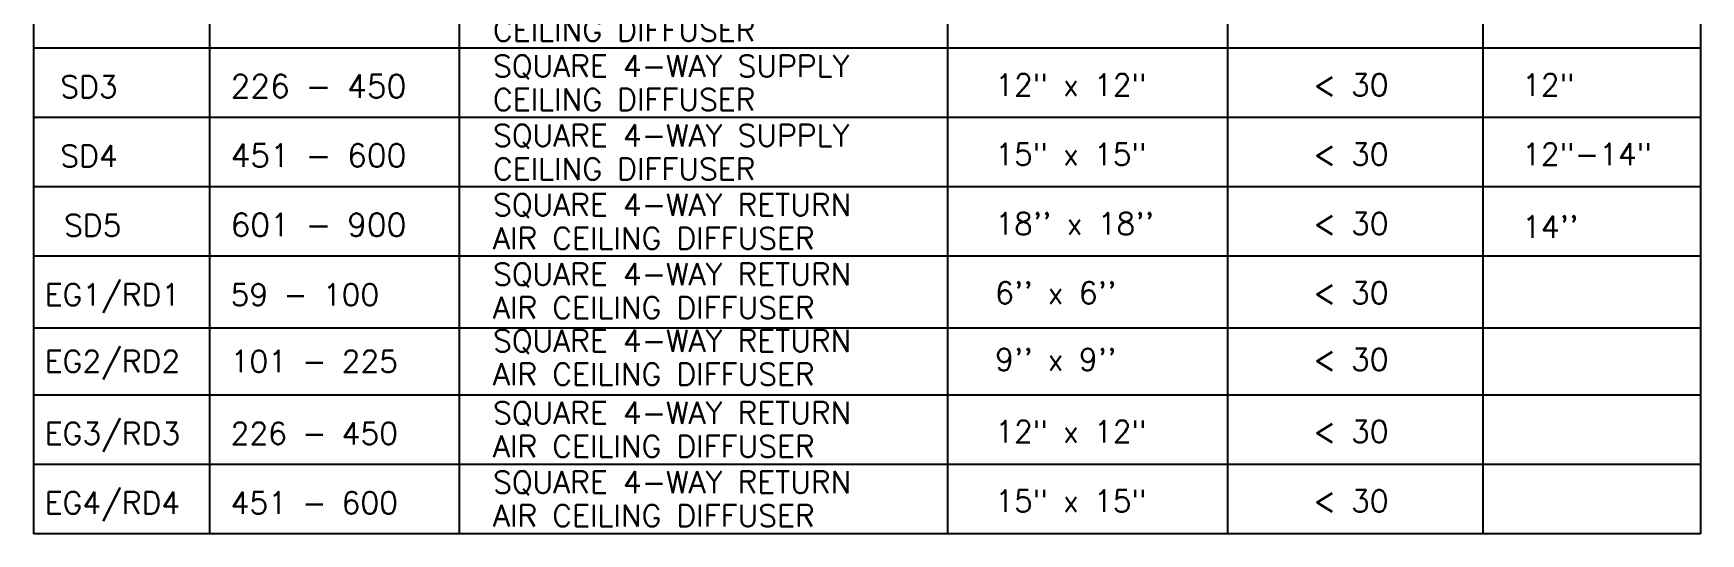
# Model space of a CAD drawing. Extents: x 417866230.2 to 417866327.8, y 43498045.5 to 43498135.4.
# Drawn here: x 417866308.85 to 417866327.84, y 43498096.13 to 43498101.84 of the extents above; entities that cross this region are included whole.
import ezdxf

# ---------------------------------------------------------------- set-up
doc = ezdxf.new("R2010")
doc.units = 0
doc.header["$MEASUREMENT"] = 0
doc.layers.add('FRAME', color=9, linetype='CONTINUOUS')
doc.layers.add('TXT-', color=9, linetype='CONTINUOUS')
doc.styles.add('ROMANS', font='ROMANS.shx', dxfattribs={"width": 0.6})

msp = doc.modelspace()

# ---------------------------------------------------------------- linework, layer by layer
at = {"layer": 'FRAME', "color": 2}
for p in [(417866308.847, 43498103.251), (417866327.841, 43498096.133)]:
    msp.add_line(p, (417866308.847, 43498096.133), dxfattribs=at)
at = {"layer": 'TXT-', "color": 2}
for p, q in [((417866310.853, 43498104.476), (417866310.853, 43498096.133)), ((417866313.699, 43498104.476), (417866313.699, 43498096.133)), ((417866319.26, 43498104.476), (417866319.26, 43498096.133)), ((417866322.451, 43498104.476), (417866322.451, 43498096.133)), ((417866325.361, 43498104.476), (417866325.361, 43498096.133)), ((417866327.841, 43498103.251), (417866327.841, 43498096.133))]:
    msp.add_line(p, q, dxfattribs=at)
at = {"layer": 'TXT-', "color": 3}
for p, q in [((417866327.841, 43498101.67), (417866308.847, 43498101.67)), ((417866327.841, 43498100.879), (417866308.847, 43498100.879)), ((417866327.841, 43498100.088), (417866308.847, 43498100.088)), ((417866327.841, 43498099.297), (417866308.847, 43498099.297)), ((417866327.841, 43498098.477), (417866308.847, 43498098.477)), ((417866327.841, 43498097.715), (417866308.847, 43498097.715)), ((417866327.841, 43498096.924), (417866308.847, 43498096.924))]:
    msp.add_line(p, q, dxfattribs=at)

# ---------------------------------------------------------------- texts
at = {"layer": 'TXT-', "color": 2, "style": 'ROMANS'}
for s, height, p in [('CEILING DIFFUSER', 0.25, (417866314.084, 43498101.75)), ('SQUARE 4-WAY SUPPLY', 0.25, (417866314.084, 43498101.342)), ('SD3', 0.25, (417866309.154, 43498101.106)), ('226 - 450', 0.2625, (417866311.094, 43498101.106)), ('12" x 12"', 0.25, (417866319.804, 43498101.127)), ('< 30', 0.25, (417866323.429, 43498101.127)), ('12"', 0.25, (417866325.806, 43498101.127)), ('CEILING DIFFUSER', 0.25, (417866314.084, 43498100.959)), ('SQUARE 4-WAY SUPPLY', 0.25, (417866314.084, 43498100.551)), ('SD4', 0.25, (417866309.154, 43498100.316)), ('451 - 600', 0.2625, (417866311.094, 43498100.316)), ('15" x 15"', 0.25, (417866319.804, 43498100.336)), ('< 30', 0.25, (417866323.429, 43498100.336)), ('12"-14"', 0.25, (417866325.806, 43498100.336)), ('CEILING DIFFUSER', 0.25, (417866314.084, 43498100.168)), ('SQUARE 4-WAY RETURN', 0.25, (417866314.084, 43498099.76)), ('SD5', 0.25, (417866309.197, 43498099.525)), ('601 - 900', 0.2625, (417866311.094, 43498099.525)), ("18'' x 18''", 0.25, (417866319.804, 43498099.545)), ('< 30', 0.25, (417866323.429, 43498099.545)), ("14''", 0.25, (417866325.806, 43498099.509)), ('AIR CEILING DIFFUSER', 0.25, (417866314.084, 43498099.377)), ('SQUARE 4-WAY RETURN', 0.25, (417866314.084, 43498098.969)), ('EG1/RD1', 0.25, (417866308.977, 43498098.734)), ('59 - 100', 0.25, (417866311.094, 43498098.734)), ("6'' x 6''", 0.25, (417866319.804, 43498098.755)), ('< 30', 0.25, (417866323.429, 43498098.755)), ('AIR CEILING DIFFUSER', 0.25, (417866314.084, 43498098.586)), ('SQUARE 4-WAY RETURN', 0.25, (417866314.084, 43498098.209)), ('EG2/RD2', 0.25, (417866308.977, 43498097.974)), ('101 - 225', 0.25, (417866311.094, 43498097.974)), ("9'' x 9''", 0.25, (417866319.804, 43498097.995)), ('< 30', 0.25, (417866323.429, 43498097.995)), ('AIR CEILING DIFFUSER', 0.25, (417866314.084, 43498097.827)), ('SQUARE 4-WAY RETURN', 0.25, (417866314.084, 43498097.387)), ('EG3/RD3', 0.25, (417866308.977, 43498097.152)), ('12" x 12"', 0.25, (417866319.804, 43498097.173)), ('< 30', 0.25, (417866323.429, 43498097.173)), ('226 - 450', 0.25, (417866311.094, 43498097.152)), ('AIR CEILING DIFFUSER', 0.25, (417866314.084, 43498097.005)), ('SQUARE 4-WAY RETURN', 0.25, (417866314.084, 43498096.596)), ('EG4/RD4', 0.25, (417866308.977, 43498096.361)), ('451 - 600', 0.25, (417866311.094, 43498096.361)), ('AIR CEILING DIFFUSER', 0.25, (417866314.084, 43498096.214)), ('15" x 15"', 0.25, (417866319.804, 43498096.382)), ('< 30', 0.25, (417866323.429, 43498096.382))]:
    msp.add_text(s, height=height, dxfattribs=at).set_placement(p)

doc.saveas('drawing.dxf')
